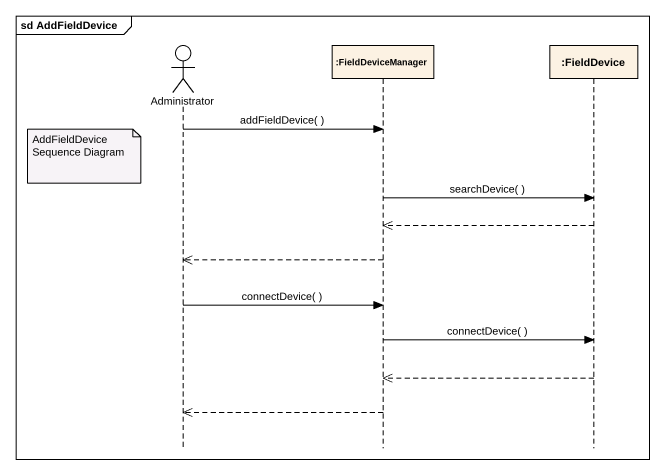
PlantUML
@startuml
mainframe sd AddFieldDevice
hide footbox
actor Administrator
participant ":FieldDeviceManager" as FieldDeviceManager
participant ":FieldDevice" as FieldDevice

Administrator -> FieldDeviceManager : addFieldDevice( )
note left of Administrator : AddFieldDevice Sequence Diagram
FieldDeviceManager -> FieldDevice : searchDevice( )
FieldDevice -->> FieldDeviceManager
FieldDeviceManager -->> Administrator
Administrator -> FieldDeviceManager : connectDevice( )
FieldDeviceManager -> FieldDevice : connectDevice( )
FieldDevice -->> FieldDeviceManager
FieldDeviceManager -->> Administrator
@enduml
